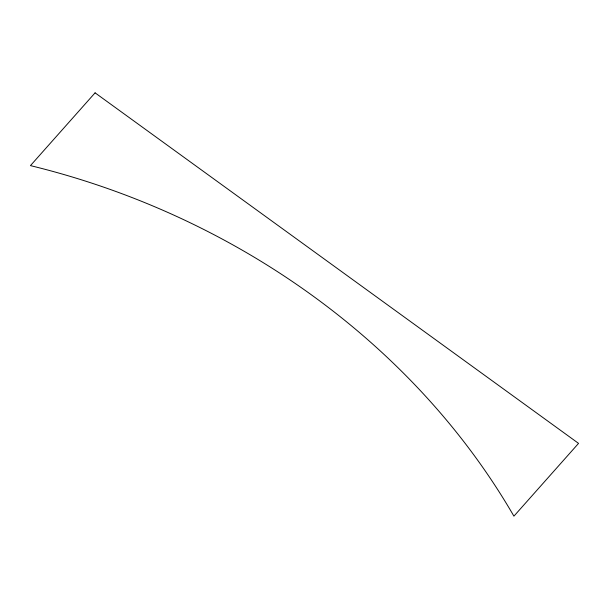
<?xml version="1.0" encoding="UTF-8"?>
<svg xmlns="http://www.w3.org/2000/svg" width="609" height="609" viewBox="0 0 609 609"><rect width="100%" height="100%" fill="white"/><g stroke="black" fill="none" stroke-linecap="round" stroke-linejoin="round"><path stroke-width="0.91" d="M95.088 92.842L30.45 165.618A693.034 590.273 19.6 0 1 513.912 516.158L578.55 443.382L95.088 92.842"/></g></svg>
